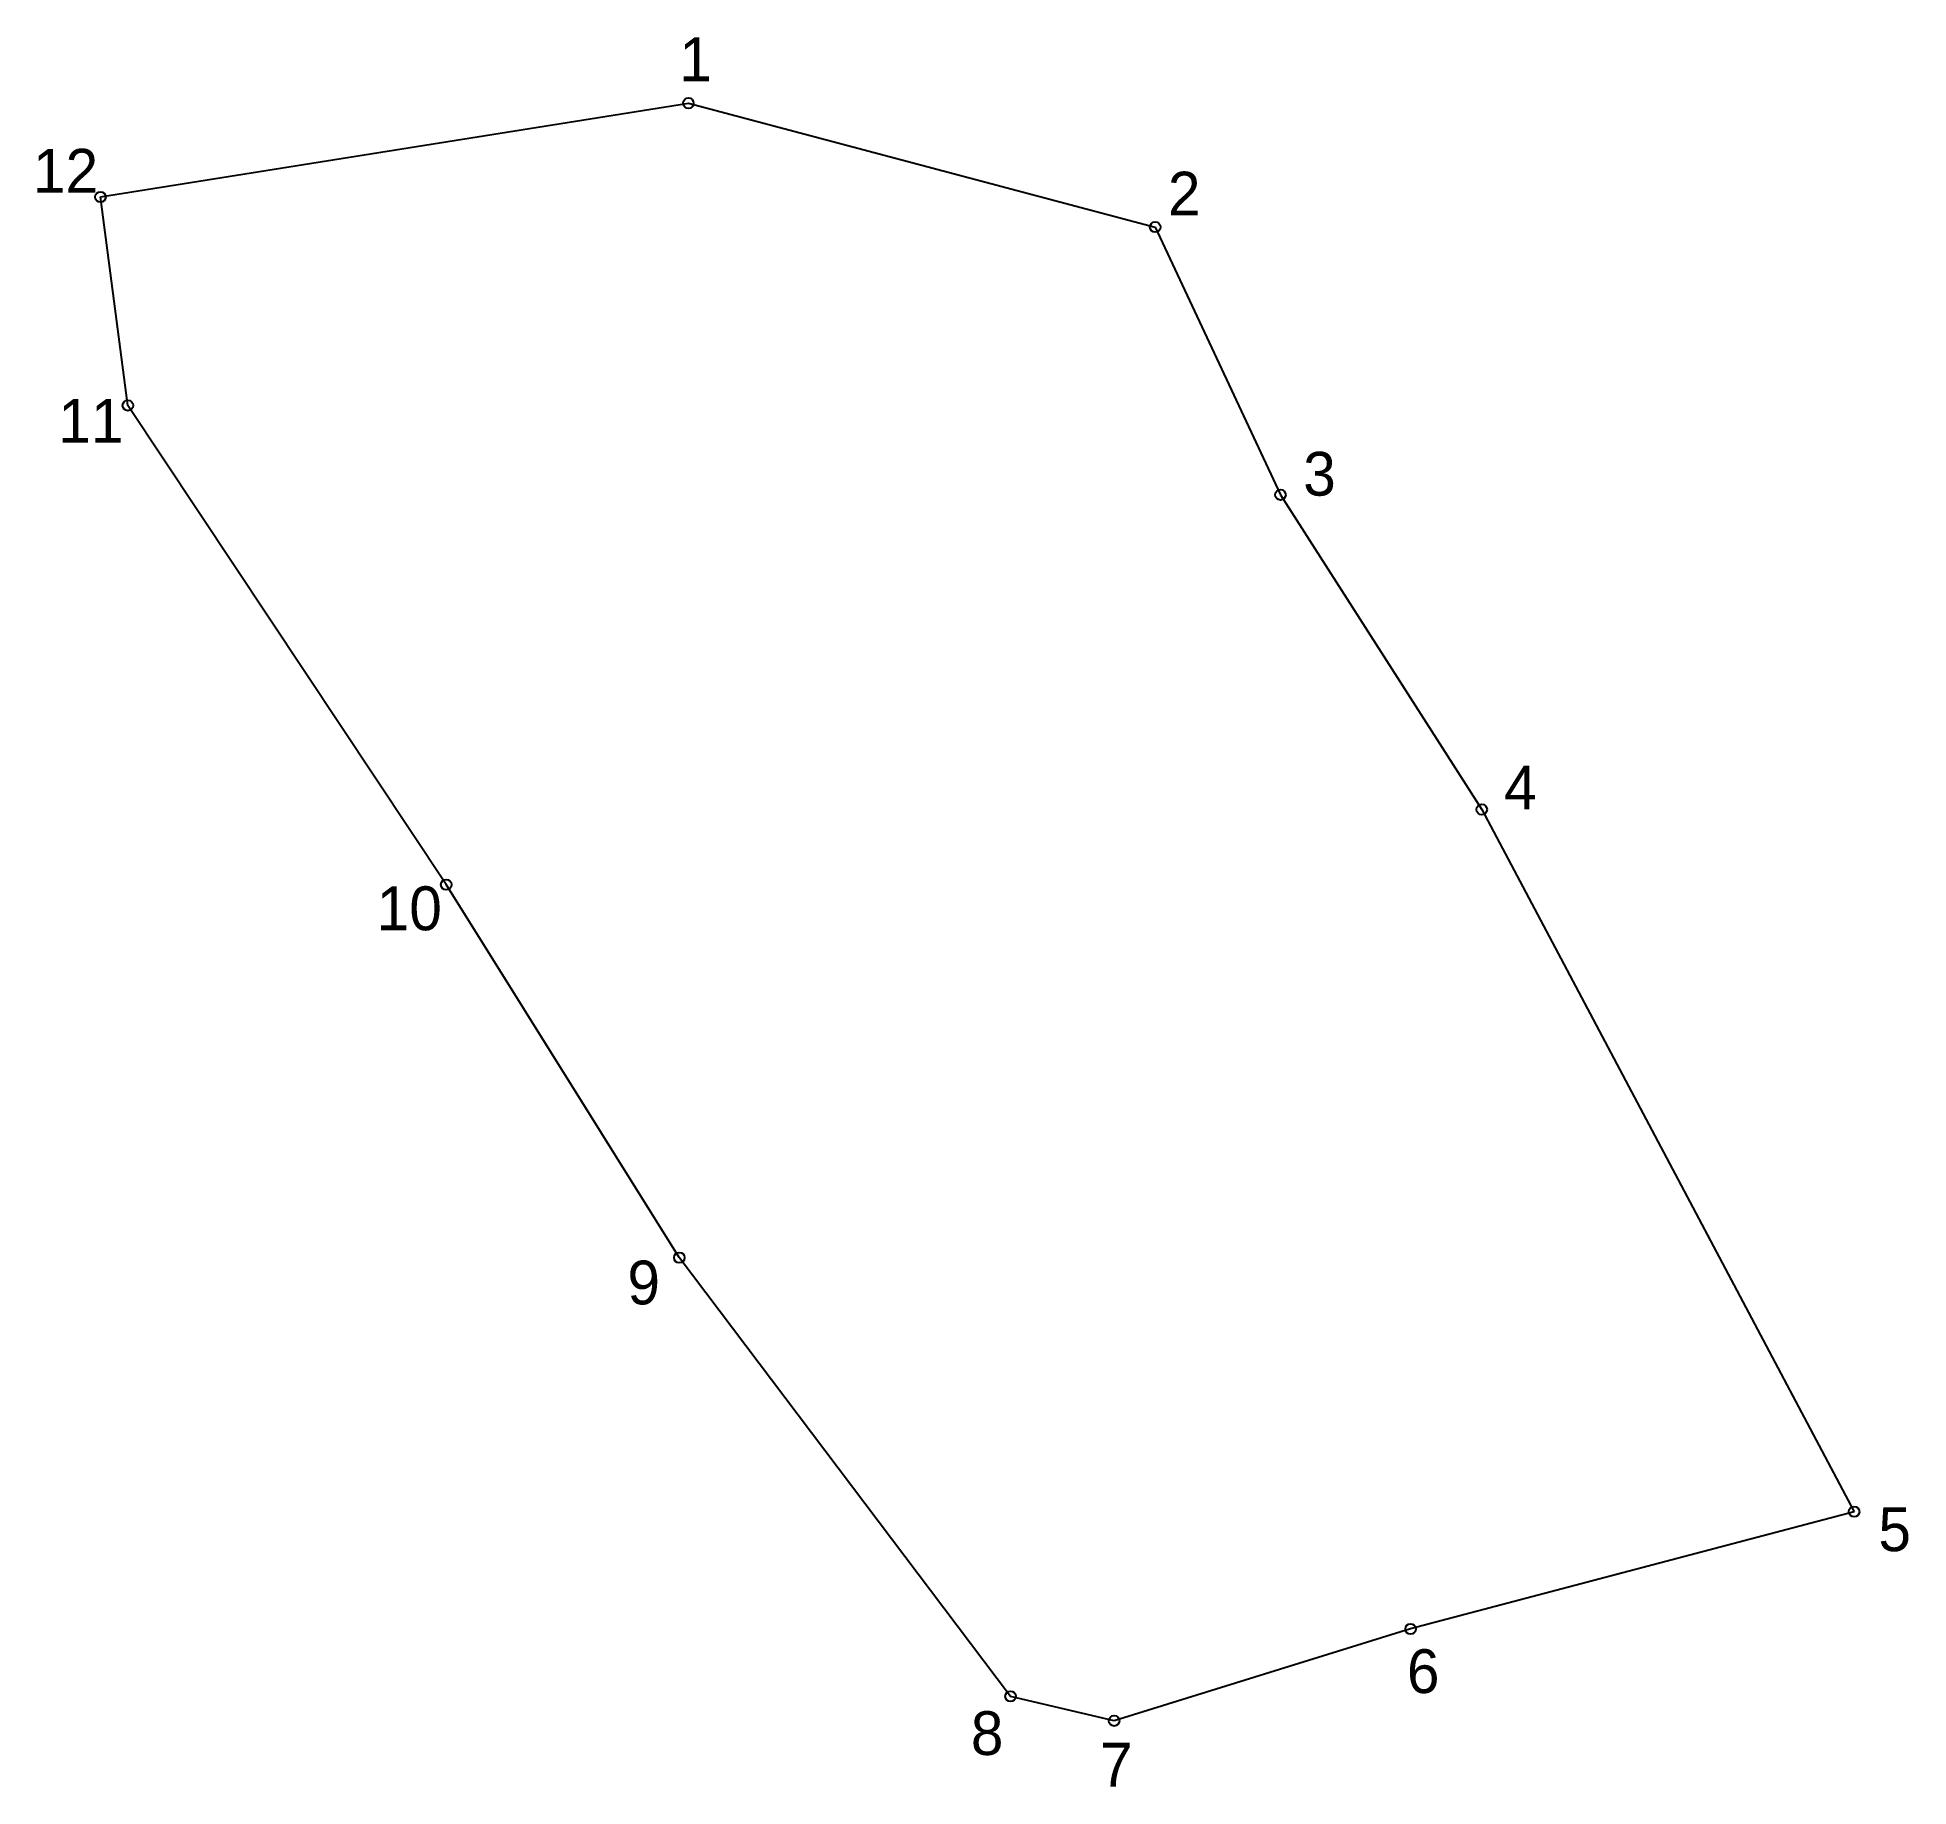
# Model space of a CAD drawing. Extents: x 546635 to 546748, y 1821322 to 1821428.
import ezdxf

# ---------------------------------------------------------------- set-up
doc = ezdxf.new("R2010")
doc.units = 0
for name, color, linetype in [('CanhThua', 7, 'Continuous'), ('MocDinhThua', 7, 'Continuous'), ('SoHieuDinhThua', 7, 'Continuous')]:
    doc.layers.add(name, color=color, linetype=linetype)

msp = doc.modelspace()

# ---------------------------------------------------------------- linework, layer by layer
at = {"layer": 'CanhThua'}
for p, q in [((546638.72, 1821418.39), (546674.31, 1821424.07)), ((546674.31, 1821424.07), (546702.57, 1821416.57)), ((546640.38, 1821405.77), (546638.72, 1821418.39)), ((546702.57, 1821416.57), (546710.15, 1821400.36)), ((546659.65, 1821376.76), (546640.38, 1821405.77)), ((546710.15, 1821400.36), (546722.34, 1821381.31)), ((546722.34, 1821381.31), (546744.88, 1821338.8)), ((546673.76, 1821354.18), (546659.65, 1821376.76)), ((546693.81, 1821327.62), (546673.76, 1821354.18)), ((546744.88, 1821338.8), (546718.03, 1821331.7)), ((546718.03, 1821331.7), (546700.08, 1821326.14)), ((546700.08, 1821326.14), (546693.81, 1821327.62))]:
    msp.add_line(p, q, dxfattribs=at)
at = {"layer": 'MocDinhThua'}
for centre in [(546674.31, 1821424.07), (546638.72, 1821418.39), (546702.57, 1821416.57), (546640.38, 1821405.77), (546710.15, 1821400.36), (546722.34, 1821381.31), (546659.65, 1821376.76), (546673.76, 1821354.18), (546744.88, 1821338.8), (546718.03, 1821331.7), (546693.81, 1821327.62), (546700.08, 1821326.14)]:
    msp.add_circle(centre, 0.318, dxfattribs=at)

# ---------------------------------------------------------------- texts
at = {"layer": 'SoHieuDinhThua'}
for s, height, p in [('1', 2.65, (546673.76, 1821425.4)), ('12', 2.654, (546634.63, 1821418.65)), ('2', 2.65, (546703.34, 1821417.27)), ('11', 2.654, (546636.17, 1821403.51)), ('3', 2.65, (546711.53, 1821400.31)), ('4', 2.65, (546723.69, 1821381.32)), ('10', 2.654, (546655.44, 1821374)), ('9', 2.65, (546670.62, 1821351.35)), ('5', 2.65, (546746.35, 1821336.41)), ('6', 2.65, (546717.81, 1821327.82)), ('8', 2.65, (546691.41, 1821324.07)), ('7', 2.65, (546699.23, 1821322.16))]:
    msp.add_text(s, height=height, dxfattribs=at).set_placement(p)

doc.saveas('drawing.dxf')
